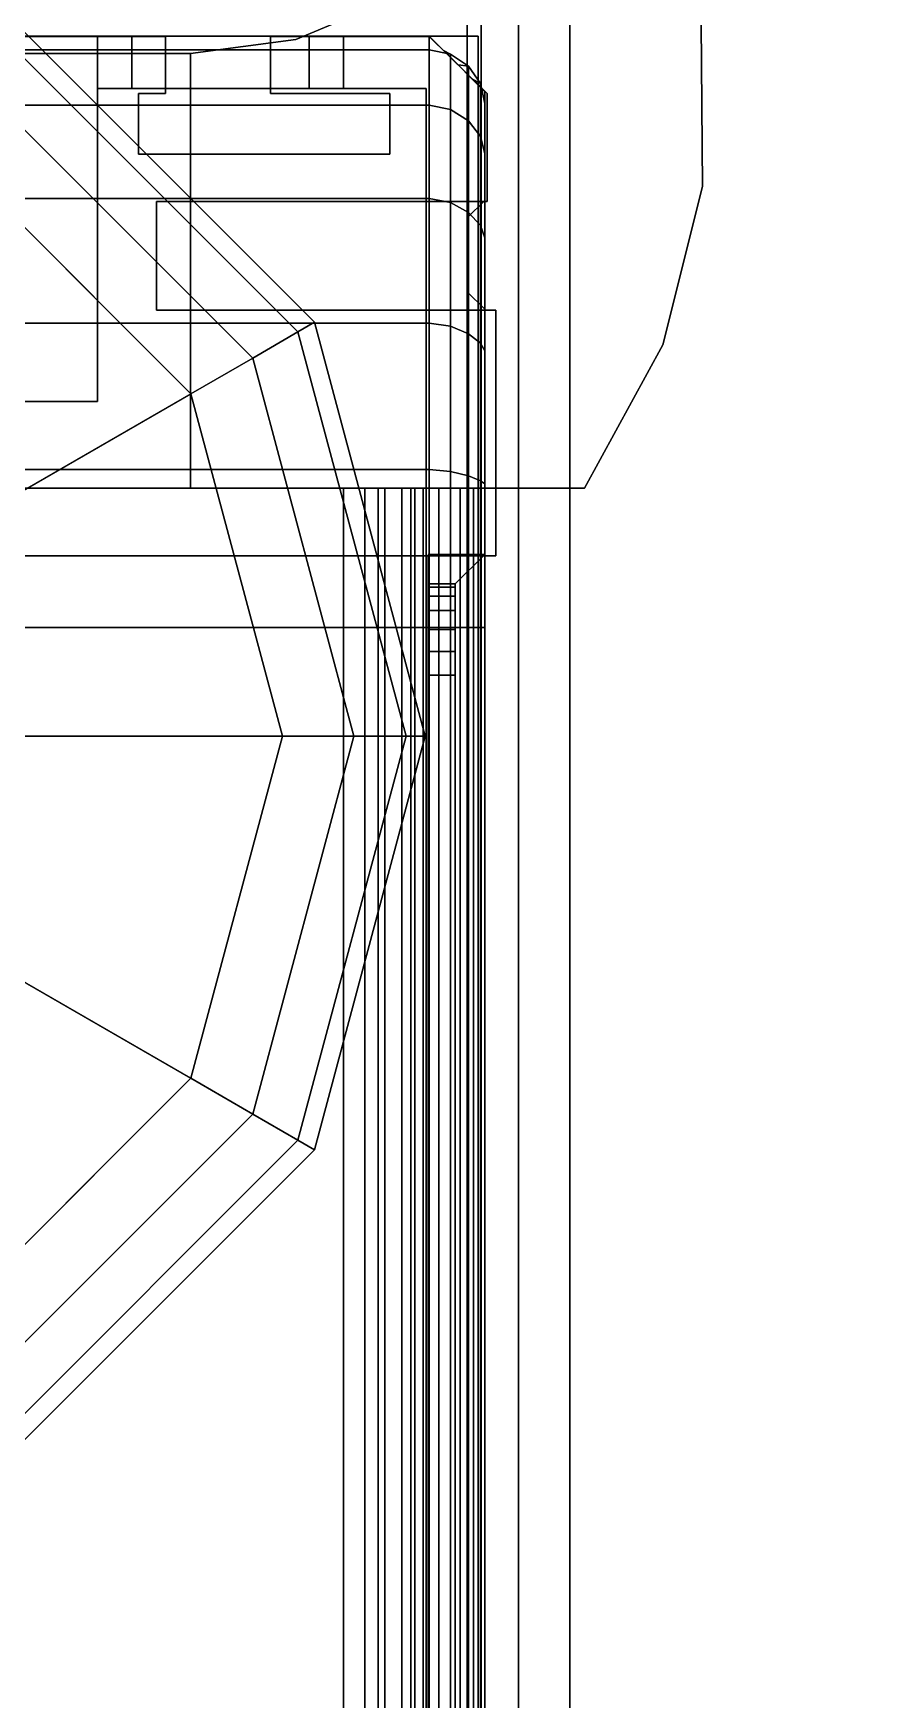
# Model space of a CAD drawing. Extents: x -170 to 1783, y -20 to 1205.
# Drawn here: x 171.416 to 172.374, y 707.269 to 709.186 of the extents above; entities that cross this region are included whole.
import ezdxf

# ---------------------------------------------------------------- set-up
doc = ezdxf.new("R2010")
doc.units = 0
doc.header["$LTSCALE"] = 96
doc.header["$MEASUREMENT"] = 0
for name, color, linetype in [('A-FURN-3-PANEL-GLIDE', 7, 'Continuous'), ('A-FURN-3-PANEL-RACE', 7, 'Continuous'), ('A-FURN-3-PANEL-SIDE1', 7, 'Continuous'), ('A-FURN-3-PANEL-SIDE2', 7, 'Continuous'), ('A-FURN-3-PANEL-TOPCAP', 7, 'Continuous'), ('A-FURN-3-PANEL-TRIM', 7, 'Continuous'), ('A-FURN-3-WKSF-TOP', 7, 'Continuous'), ('A-FURN-3-WKSF-TRIM', 7, 'Continuous'), ('A-FURN-P-PNLS', 7, 'Continuous'), ('A-FURN-P-WKSF', 7, 'Continuous'), ('MAIN_PANEL', 7, 'Continuous'), ('MAIN_WKSURF', 7, 'Continuous')]:
    doc.layers.add(name, color=color, linetype=linetype)

# ---------------------------------------------------------------- blocks, each defined once
blk = doc.blocks.new('EC-EFN-244')
at = {"layer": 'A-FURN-3-PANEL-GLIDE', "color": 20, "linetype": 'Continuous'}
for points in [[(0.4201, 1.8052, 0.2464), (0.4091, 1.8242, 0.1642), (0.885, 1.9517, 0.1642), (0.885, 1.9297, 0.2464)], [(0.4091, 1.8242, 0.1642), (0.4201, 1.8052, 0.0821), (0.885, 1.9297, 0.0821), (0.885, 1.9517, 0.1642)], [(0.885, 1.9297, 0.2464), (0.885, 1.9517, 0.1642), (1.3609, 1.8242, 0.1642), (1.3499, 1.8052, 0.2464)], [(0.885, 1.9517, 0.1642), (0.885, 1.9297, 0.0821), (1.3499, 1.8052, 0.0821), (1.3609, 1.8242, 0.1642)], [(0.4502, 1.7531, 0.3065), (0.4201, 1.8052, 0.2464), (0.885, 1.9297, 0.2464), (0.885, 1.8696, 0.3065)], [(0.4201, 1.8052, 0.0821), (0.4502, 1.7531, 0.022), (0.885, 1.8696, 0.022), (0.885, 1.9297, 0.0821)], [(0.885, 1.8696, 0.3065), (0.885, 1.9297, 0.2464), (1.3499, 1.8052, 0.2464), (1.3198, 1.7531, 0.3065)], [(0.885, 1.9297, 0.0821), (0.885, 1.8696, 0.022), (1.3198, 1.7531, 0.022), (1.3499, 1.8052, 0.0821)], [(0.4912, 1.682, 0.3285), (0.4502, 1.7531, 0.3065), (0.885, 1.8696, 0.3065), (0.885, 1.7875, 0.3285)], [(0.4502, 1.7531, 0.022), (0.4912, 1.682), (0.885, 1.7875), (0.885, 1.8696, 0.022)], [(0.885, 1.7875, 0.3285), (0.885, 1.8696, 0.3065), (1.3198, 1.7531, 0.3065), (1.2787, 1.682, 0.3285)], [(0.885, 1.8696, 0.022), (0.885, 1.7875), (1.2787, 1.682), (1.3198, 1.7531, 0.022)], [(0.0798, 1.4649, 0.2464), (0.0608, 1.4759, 0.1642), (0.4091, 1.8242, 0.1642), (0.4201, 1.8052, 0.2464)], [(0.0608, 1.4759, 0.1642), (0.0798, 1.4649, 0.0821), (0.4201, 1.8052, 0.0821), (0.4091, 1.8242, 0.1642)], [(1.3499, 1.8052, 0.2464), (1.3609, 1.8242, 0.1642), (1.7092, 1.4759, 0.1642), (1.6902, 1.4649, 0.2464)], [(1.3609, 1.8242, 0.1642), (1.3499, 1.8052, 0.0821), (1.6902, 1.4649, 0.0821), (1.7092, 1.4759, 0.1642)], [(0.1319, 1.4348, 0.3065), (0.0798, 1.4649, 0.2464), (0.4201, 1.8052, 0.2464), (0.4502, 1.7531, 0.3065)], [(0.0798, 1.4649, 0.0821), (0.1319, 1.4348, 0.022), (0.4502, 1.7531, 0.022), (0.4201, 1.8052, 0.0821)], [(1.3198, 1.7531, 0.3065), (1.3499, 1.8052, 0.2464), (1.6902, 1.4649, 0.2464), (1.6381, 1.4348, 0.3065)], [(1.3499, 1.8052, 0.0821), (1.3198, 1.7531, 0.022), (1.6381, 1.4348, 0.022), (1.6902, 1.4649, 0.0821)], [(0.7837, 1.1754, 0.3285), (0.4912, 1.682, 0.3285), (0.885, 1.7875, 0.3285), (0.885, 1.2025, 0.3285)], [(0.885, 1.2025, 0.3285), (0.885, 1.7875, 0.3285), (1.2787, 1.682, 0.3285), (0.9862, 1.1754, 0.3285)], [(0.203, 1.3937, 0.3285), (0.1319, 1.4348, 0.3065), (0.4502, 1.7531, 0.3065), (0.4912, 1.682, 0.3285)], [(0.1319, 1.4348, 0.022), (0.203, 1.3937), (0.4912, 1.682), (0.4502, 1.7531, 0.022)], [(1.2787, 1.682, 0.3285), (1.3198, 1.7531, 0.3065), (1.6381, 1.4348, 0.3065), (1.567, 1.3937, 0.3285)], [(1.3198, 1.7531, 0.022), (1.2787, 1.682), (1.567, 1.3937), (1.6381, 1.4348, 0.022)], [(0.7096, 1.1013, 0.3285), (0.203, 1.3937, 0.3285), (0.4912, 1.682, 0.3285), (0.7837, 1.1754, 0.3285)], [(0.9862, 1.1754, 0.3285), (1.2787, 1.682, 0.3285), (1.567, 1.3937, 0.3285), (1.0604, 1.1013, 0.3285)]]:
    blk.add_3dface(points, dxfattribs=at)
at = {"layer": 'A-FURN-3-PANEL-GLIDE', "color": 20, "linetype": 'Continuous', "invisible_edges": 12}
for points in [[(0.885, 1), (0.885, 1.7875), (0.4912, 1.682)], [(0.885, 1), (1.2787, 1.682), (0.885, 1.7875)], [(0.885, 1), (0.4912, 1.682), (0.203, 1.3937)], [(0.885, 1), (1.567, 1.3937), (1.2787, 1.682)]]:
    blk.add_3dface(points, dxfattribs=at)
at = {"layer": 'A-FURN-3-PANEL-RACE', "color": 40, "linetype": 'Continuous'}
for points, invisible_edges in [([(0.08, 2.0125, 3.515), (0.08, 2.0125, 0.3963), (23.92, 2.0125, 0.3963), (23.92, 2.0125, 3.515)], 8), ([(0.08, 1.8575, 3.1951), (0.08, 1.8575, 1.4986), (0.08, 2.0125, 0.3963), (0.08, 2.0125, 3.515)], 10), ([(0.5, 1.5745, 0.3963), (23.5, 1.5745, 0.3963), (0.08, 2.0125, 0.3963), (0.08, 1.5745, 0.3963)], 3), ([(23.5, 1.5745, 0.3963), (23.92, 1.5745, 0.3963), (23.92, 2.0125, 0.3963), (0.08, 2.0125, 0.3963)], 8), ([(0.08, 1.8181, 1.4986), (0.08, 1.5745, 0.3963), (0.08, 2.0125, 0.3963), (0.08, 1.8575, 1.4986)], 5), ([(0.08, 1.5745, 3.245), (0.08, 1.8575, 3.1951), (0.08, 2.0125, 3.515), (0.08, 1.5745, 3.515)], 2), ([(0.14, 1.5745, 3.515), (0.08, 1.5745, 3.515), (0.08, 2.0125, 3.515), (0.14, 1.9525, 3.515)], 4), ([(0.14, 1.9525, 3.515), (0.08, 2.0125, 3.515), (0.6, 2.0125, 3.515), (0.6, 1.9525, 3.515)], 1), ([(0.6, 2.0125, 4.0847), (0.6, 2.0125, 3.515), (23.4, 2.0125, 3.515), (23.4, 2.0125, 4.0847)], 2), ([(0.6, 1.9525, 3.515), (0.6, 2.0125, 3.515), (0.6, 2.0125, 4.0847), (0.6, 1.9525, 4.0847)], 4), ([(0.6, 1.9493, 4.1093), (0.6, 1.9525, 4.0847), (0.6, 2.0125, 4.0847), (0.6, 2.0072, 4.1248)], 10), ([(0.6, 1.9398, 4.1322), (0.6, 1.9493, 4.1093), (0.6, 2.0072, 4.1248), (0.6, 1.9918, 4.1622)], 10), ([(0.6, 1.9247, 4.1519), (0.6, 1.9398, 4.1322), (0.6, 1.9918, 4.1622), (0.6, 1.9671, 4.1943)], 10), ([(0.6, 1.905, 4.1669), (0.6, 1.9247, 4.1519), (0.6, 1.9671, 4.1943), (0.6, 1.935, 4.2189)], 10), ([(23.86, 1.9525, 0.4563), (0.14, 1.9525, 0.4563), (0.14, 1.9525, 3.515), (23.86, 1.9525, 3.515)], 4), ([(0.14, 1.9525, 0.4563), (0.14, 1.8575, 1.4986), (0.14, 1.8575, 3.1951), (0.14, 1.9525, 3.515)], 5), ([(0.5, 1.5745, 0.4563), (0.14, 1.5745, 0.4563), (0.14, 1.9525, 0.4563), (23.5, 1.5745, 0.4563)], 12), ([(23.5, 1.5745, 0.4563), (0.14, 1.9525, 0.4563), (23.86, 1.9525, 0.4563), (23.86, 1.5745, 0.4563)], 1), ([(0.14, 1.5745, 0.4563), (0.14, 1.8181, 1.4986), (0.14, 1.8575, 1.4986), (0.14, 1.9525, 0.4563)], 5), ([(0.14, 1.8575, 3.1951), (0.14, 1.5745, 3.245), (0.14, 1.5745, 3.515), (0.14, 1.9525, 3.515)], 8), ([(23.4, 1.9525, 3.515), (0.6, 1.9525, 3.515), (0.6, 1.9525, 4.0847), (23.4, 1.9525, 4.0847)], 1), ([(0.6, 1.8821, 4.1764), (0.6, 1.905, 4.1669), (0.6, 1.935, 4.2189), (0.6, 1.8976, 4.2344)], 10), ([(0.6, 1.8575, 4.1797), (0.6, 1.8821, 4.1764), (0.6, 1.8976, 4.2344), (0.6, 1.8575, 4.2397)], 2), ([(0.08, 1.614, 1.7894), (0.08, 1.5745, 1.7894), (0.08, 1.5745, 0.3963), (0.08, 1.8181, 1.4986)], 4), ([(0.14, 1.5745, 1.7894), (0.14, 1.614, 1.7894), (0.14, 1.8181, 1.4986), (0.14, 1.5745, 0.4563)], 4), ([(0.08, 1.5745, 0.3963), (0.08, 1.5745, 1.7894), (0.14, 1.5745, 1.7894), (0.14, 1.5745, 0.4563)], 8), ([(0.5, 1.5745, 0.3963), (0.08, 1.5745, 0.3963), (0.14, 1.5745, 0.4563), (0.5, 1.5745, 0.4563)], 2), ([(2.098, 1.2625, 0.3963), (21.902, 1.2625, 0.3963), (0.5, 1.5745, 0.3963), (0.5, 1.2625, 0.3963)], 3), ([(23.5, 1.2625, 0.3963), (23.5, 1.5745, 0.3963), (0.5, 1.5745, 0.3963), (21.902, 1.2625, 0.3963)], 6), ([(2.098, 1.2625, 0.4563), (0.5, 1.2625, 0.4563), (0.5, 1.5745, 0.4563), (21.902, 1.2625, 0.4563)], 12), ([(23.5, 1.2625, 0.4563), (21.902, 1.2625, 0.4563), (0.5, 1.5745, 0.4563), (23.5, 1.5745, 0.4563)], 6)]:
    blk.add_3dface(points, dxfattribs=dict(at, invisible_edges=invisible_edges))
for points in [[(0.6, 2.0072, 4.1248), (0.6, 2.0125, 4.0847), (23.4, 2.0125, 4.0847), (23.4, 2.0072, 4.1248)], [(0.6, 1.9918, 4.1622), (0.6, 2.0072, 4.1248), (23.4, 2.0072, 4.1248), (23.4, 1.9918, 4.1622)], [(0.6, 1.9671, 4.1943), (0.6, 1.9918, 4.1622), (23.4, 1.9918, 4.1622), (23.4, 1.9671, 4.1943)], [(0.6, 1.935, 4.2189), (0.6, 1.9671, 4.1943), (23.4, 1.9671, 4.1943), (23.4, 1.935, 4.2189)], [(23.4, 1.9493, 4.1093), (23.4, 1.9525, 4.0847), (0.6, 1.9525, 4.0847), (0.6, 1.9493, 4.1093)], [(23.4, 1.9398, 4.1322), (23.4, 1.9493, 4.1093), (0.6, 1.9493, 4.1093), (0.6, 1.9398, 4.1322)], [(23.4, 1.9247, 4.1519), (23.4, 1.9398, 4.1322), (0.6, 1.9398, 4.1322), (0.6, 1.9247, 4.1519)], [(0.6, 1.8976, 4.2344), (0.6, 1.935, 4.2189), (23.4, 1.935, 4.2189), (23.4, 1.8976, 4.2344)], [(23.4, 1.905, 4.1669), (23.4, 1.9247, 4.1519), (0.6, 1.9247, 4.1519), (0.6, 1.905, 4.1669)], [(23.4, 1.8821, 4.1764), (23.4, 1.905, 4.1669), (0.6, 1.905, 4.1669), (0.6, 1.8821, 4.1764)], [(0.6, 1.8575, 4.2397), (0.6, 1.8976, 4.2344), (23.4, 1.8976, 4.2344), (23.4, 1.8575, 4.2397)], [(23.4, 1.8575, 4.1797), (23.4, 1.8821, 4.1764), (0.6, 1.8821, 4.1764), (0.6, 1.8575, 4.1797)], [(0.14, 1.8575, 1.4986), (0.08, 1.8575, 1.4986), (0.08, 1.8575, 3.1951), (0.14, 1.8575, 3.1951)], [(0.08, 1.8181, 1.4986), (0.08, 1.8575, 1.4986), (0.14, 1.8575, 1.4986), (0.14, 1.8181, 1.4986)], [(0.14, 1.8575, 3.1951), (0.08, 1.8575, 3.1951), (0.08, 1.5745, 3.245), (0.14, 1.5745, 3.245)], [(0.6, 1.8575, 4.1797), (0.6, 1.8575, 4.2397), (23.4, 1.8575, 4.2397), (23.4, 1.8575, 4.1797)], [(0.08, 1.614, 1.7894), (0.08, 1.8181, 1.4986), (0.14, 1.8181, 1.4986), (0.14, 1.614, 1.7894)], [(0.08, 1.5745, 1.7894), (0.08, 1.614, 1.7894), (0.14, 1.614, 1.7894), (0.14, 1.5745, 1.7894)], [(0.14, 1.5745, 3.245), (0.08, 1.5745, 3.245), (0.08, 1.5745, 3.515), (0.14, 1.5745, 3.515)], [(0.5, 1.2625, 0.3963), (0.5, 1.5745, 0.3963), (0.5, 1.5745, 0.4563), (0.5, 1.2625, 0.4563)]]:
    blk.add_3dface(points, dxfattribs=at)
at = {"layer": 'A-FURN-3-PANEL-SIDE1', "color": 7, "linetype": 'Continuous'}
for points in [[(23.3224, 1.955, 43.7401), (23.3228, 0.045, 43.7401), (0.6776, 0.045, 43.7401), (0.6776, 1.955, 43.7401)], [(0.6776, 0.045, 4.2397), (0.6776, 1.955, 4.2397), (0.6776, 1.955, 43.7401), (0.6776, 0.045, 43.7401)], [(23.3224, 0.045, 4.2397), (23.3224, 1.955, 4.2397), (0.6776, 1.955, 4.2397), (0.6776, 0.045, 4.2397)]]:
    blk.add_3dface(points, dxfattribs=at)
at = {"layer": 'A-FURN-3-PANEL-SIDE2', "color": 7, "linetype": 'Continuous'}
blk.add_3dface([(0.6776, 1.955, 43.7401), (0.6776, 1.955, 4.2397), (23.3224, 1.955, 4.2397), (23.3224, 1.955, 43.7401)], dxfattribs=at)
at = {"layer": 'A-FURN-3-PANEL-TOPCAP', "color": 60, "linetype": 'Continuous'}
for points in [[(0.1143, 2.0013, 43.8104), (0.1129, 1.9894, 43.635), (0.1285, 2.0047, 43.635), (0.1344, 2.0151, 43.8047)], [(0.1774, 2.0013, 43.977), (0.1143, 2.0013, 43.8104), (0.1344, 2.0151, 43.8047), (0.1955, 2.0151, 43.9663)], [(0.1344, 2.0151, 43.8047), (0.1285, 2.0047, 43.635), (0.144, 2.02, 43.635), (0.1575, 2.02, 43.8011)], [(0.1955, 2.0151, 43.9663), (0.1344, 2.0151, 43.8047), (0.1575, 2.02, 43.8011), (0.2149, 2.02, 43.9575)], [(0.2828, 2.0013, 44.1222), (0.1774, 2.0013, 43.977), (0.1955, 2.0151, 43.9663), (0.2978, 2.0151, 44.1072)], [(0.2978, 2.0151, 44.1072), (0.1955, 2.0151, 43.9663), (0.2149, 2.02, 43.9575), (0.3121, 2.02, 44.0929)], [(0.4225, 2.0013, 44.2349), (0.2828, 2.0013, 44.1222), (0.2978, 2.0151, 44.1072), (0.4331, 2.0151, 44.2168)], [(0.4331, 2.0151, 44.2168), (0.2978, 2.0151, 44.1072), (0.3121, 2.02, 44.0929), (0.4419, 2.02, 44.1974)], [(0.5856, 2.0013, 44.3065), (0.4225, 2.0013, 44.2349), (0.4331, 2.0151, 44.2168), (0.5913, 2.0151, 44.2864)], [(0.5913, 2.0151, 44.2864), (0.4331, 2.0151, 44.2168), (0.4419, 2.02, 44.1974), (0.5949, 2.02, 44.2633)], [(0.76, 2.0013, 44.3313), (0.5856, 2.0013, 44.3065), (0.5913, 2.0151, 44.2864), (0.76, 2.0151, 44.3105)], [(0.76, 2.0151, 44.3105), (0.5913, 2.0151, 44.2864), (0.5949, 2.02, 44.2633), (0.76, 2.02, 44.286)], [(0.71, 1.986, 43.635), (0.676, 2.02, 43.635), (0.676, 1.955, 43.635), (0.71, 1.955, 43.635)], [(23.24, 2.02, 44.286), (23.24, 2.0151, 44.3105), (0.76, 2.0151, 44.3105), (0.76, 2.02, 44.286)], [(23.24, 2.0151, 44.3105), (23.24, 2.0013, 44.3313), (0.76, 2.0013, 44.3313), (0.76, 2.0151, 44.3105)], [(0.1006, 1.9805, 43.8155), (0.0965, 1.9727, 43.635), (0.1129, 1.9894, 43.635), (0.1143, 2.0013, 43.8104)], [(0.1644, 1.9805, 43.9859), (0.1006, 1.9805, 43.8155), (0.1143, 2.0013, 43.8104), (0.1774, 2.0013, 43.977)], [(0.2713, 1.9805, 44.1337), (0.1644, 1.9805, 43.9859), (0.1774, 2.0013, 43.977), (0.2828, 2.0013, 44.1222)], [(0.4136, 1.9805, 44.248), (0.2713, 1.9805, 44.1337), (0.2828, 2.0013, 44.1222), (0.4225, 2.0013, 44.2349)], [(0.5806, 1.9805, 44.3203), (0.4136, 1.9805, 44.248), (0.4225, 2.0013, 44.2349), (0.5856, 2.0013, 44.3065)], [(0.76, 1.9805, 44.3451), (0.5806, 1.9805, 44.3203), (0.5856, 2.0013, 44.3065), (0.76, 2.0013, 44.3313)], [(23.24, 2.0013, 44.3313), (23.24, 1.9805, 44.3451), (0.76, 1.9805, 44.3451), (0.76, 2.0013, 44.3313)], [(0.0957, 1.956, 43.8177), (0.08, 1.956, 43.635), (0.0965, 1.9727, 43.635), (0.1006, 1.9805, 43.8155)], [(0.1595, 1.956, 43.9895), (0.0957, 1.956, 43.8177), (0.1006, 1.9805, 43.8155), (0.1644, 1.9805, 43.9859)], [(0.2668, 1.956, 44.1382), (0.1595, 1.956, 43.9895), (0.1644, 1.9805, 43.9859), (0.2713, 1.9805, 44.1337)], [(0.4099, 1.956, 44.2528), (0.2668, 1.956, 44.1382), (0.2713, 1.9805, 44.1337), (0.4136, 1.9805, 44.248)], [(0.5783, 1.956, 44.3252), (0.4099, 1.956, 44.2528), (0.4136, 1.9805, 44.248), (0.5806, 1.9805, 44.3203)], [(0.76, 1.956, 44.35), (0.5783, 1.956, 44.3252), (0.5806, 1.9805, 44.3203), (0.76, 1.9805, 44.3451)], [(0.7136, 1.955, 43.6622), (0.7136, 1.986, 43.6622), (0.71, 1.986, 43.635), (0.71, 1.955, 43.635)], [(0.724, 1.955, 43.6875), (0.724, 1.986, 43.6875), (0.7136, 1.986, 43.6622), (0.7136, 1.955, 43.6622)], [(0.7407, 1.955, 43.7093), (0.7407, 1.986, 43.7093), (0.724, 1.986, 43.6875), (0.724, 1.955, 43.6875)], [(0.7625, 1.955, 43.726), (0.7625, 1.986, 43.726), (0.7407, 1.986, 43.7093), (0.7407, 1.955, 43.7093)], [(23.24, 1.9805, 44.3451), (23.24, 1.956, 44.35), (0.76, 1.956, 44.35), (0.76, 1.9805, 44.3451)], [(0.7878, 1.955, 43.7365), (0.7878, 1.986, 43.7365), (0.7625, 1.986, 43.726), (0.7625, 1.955, 43.726)], [(0.815, 1.955, 43.7401), (0.815, 1.986, 43.7401), (0.7878, 1.986, 43.7365), (0.7878, 1.955, 43.7365)], [(23.185, 1.955, 43.7401), (23.185, 1.986, 43.7401), (0.815, 1.986, 43.7401), (0.815, 1.955, 43.7401)], [(0.0957, 0.044, 43.8177), (0.08, 0.044, 43.635), (0.08, 1.956, 43.635), (0.0957, 1.956, 43.8177)], [(0.1595, 0.044, 43.9895), (0.0957, 0.044, 43.8177), (0.0957, 1.956, 43.8177), (0.1595, 1.956, 43.9895)], [(0.2668, 0.044, 44.1382), (0.1595, 0.044, 43.9895), (0.1595, 1.956, 43.9895), (0.2668, 1.956, 44.1382)], [(0.4099, 0.044, 44.2528), (0.2668, 0.044, 44.1382), (0.2668, 1.956, 44.1382), (0.4099, 1.956, 44.2528)], [(0.5783, 0.044, 44.3252), (0.4099, 0.044, 44.2528), (0.4099, 1.956, 44.2528), (0.5783, 1.956, 44.3252)], [(0.76, 0.044, 44.35), (0.5783, 0.044, 44.3252), (0.5783, 1.956, 44.3252), (0.76, 1.956, 44.35)], [(0.76, 0.044, 44.35), (0.76, 1.956, 44.35), (23.24, 1.956, 44.35), (23.24, 0.044, 44.35)]]:
    blk.add_3dface(points, dxfattribs=at)
for points, invisible_edges in [([(0.1285, -0.0047, 43.635), (0.144, -0.02, 43.635), (0.144, 2.02, 43.635), (0.1285, 2.0047, 43.635)], 10), ([(0.144, 2.02, 43.635), (0.269, 2.02, 43.635), (0.2783, 2.02, 43.7687), (0.1575, 2.02, 43.8011)], 4), ([(0.144, -0.02, 43.635), (0.269, -0.02, 43.635), (0.269, 2.02, 43.635), (0.144, 2.02, 43.635)], 10), ([(0.1575, 2.02, 43.8011), (0.2783, 2.02, 43.7687), (0.3232, 2.02, 43.8949), (0.2149, 2.02, 43.9575)], 5), ([(0.2149, 2.02, 43.9575), (0.3232, 2.02, 43.8949), (0.4005, 2.02, 44.0044), (0.3121, 2.02, 44.0929)], 5), ([(0.269, 2.02, 43.635), (0.289, 2, 43.635), (0.2976, 2, 43.7635), (0.2783, 2.02, 43.7687)], 4), ([(0.289, 2, 43.635), (0.269, 2.02, 43.635), (0.269, -0.02, 43.635), (0.289, 0, 43.635)], 10), ([(0.2783, 2.02, 43.7687), (0.2976, 2, 43.7635), (0.3405, 2, 43.8849), (0.3232, 2.02, 43.8949)], 5), ([(0.3121, 2.02, 44.0929), (0.4005, 2.02, 44.0044), (0.5044, 2.02, 44.0891), (0.4419, 2.02, 44.1974)], 5), ([(0.3232, 2.02, 43.8949), (0.3405, 2, 43.8849), (0.4146, 2, 43.9903), (0.4005, 2.02, 44.0044)], 5), ([(0.3741, 2, 43.635), (0.394, 2.02, 43.635), (0.399, 2.02, 43.7363), (0.3798, 2, 43.7415)], 4), ([(0.394, 2.02, 43.635), (0.3741, 2, 43.635), (0.3741, 0, 43.635), (0.394, -0.02, 43.635)], 10), ([(0.3798, 2, 43.7415), (0.399, 2.02, 43.7363), (0.4315, 2.02, 43.8323), (0.4142, 2, 43.8424)], 5), ([(0.6807, 2.02, 43.671), (0.399, 2.02, 43.7363), (0.394, 2.02, 43.635), (0.676, 2.02, 43.635)], 1), ([(0.676, 2.02, 43.635), (0.394, 2.02, 43.635), (0.394, -0.02, 43.635), (0.676, -0.02, 43.635)], 10), ([(0.6946, 2.02, 43.7045), (0.4315, 2.02, 43.8323), (0.399, 2.02, 43.7363), (0.6807, 2.02, 43.671)], 5), ([(0.4005, 2.02, 44.0044), (0.4146, 2, 43.9903), (0.5144, 2, 44.0717), (0.5044, 2.02, 44.0891)], 5), ([(0.4142, 2, 43.8424), (0.4315, 2.02, 43.8323), (0.4889, 2.02, 43.9159), (0.4748, 2, 43.9301)], 5), ([(0.4315, 2.02, 43.8323), (0.6946, 2.02, 43.7045), (0.7167, 2.02, 43.7333), (0.4889, 2.02, 43.9159)], 5), ([(0.4419, 2.02, 44.1974), (0.5044, 2.02, 44.0891), (0.6273, 2.02, 44.1426), (0.5949, 2.02, 44.2633)], 5), ([(0.4748, 2, 43.9301), (0.4889, 2.02, 43.9159), (0.5669, 2.02, 43.9807), (0.5569, 2, 43.998)], 5), ([(0.7455, 2.02, 43.7554), (0.5669, 2.02, 43.9807), (0.4889, 2.02, 43.9159), (0.7167, 2.02, 43.7333)], 5), ([(0.5044, 2.02, 44.0891), (0.5144, 2, 44.0717), (0.6324, 2, 44.1232), (0.6273, 2.02, 44.1426)], 5), ([(0.5569, 2, 43.998), (0.5669, 2.02, 43.9807), (0.6596, 2.02, 44.0218), (0.6544, 2, 44.0411)], 5), ([(0.5669, 2.02, 43.9807), (0.7455, 2.02, 43.7554), (0.779, 2.02, 43.7693), (0.6596, 2.02, 44.0218)], 5), ([(0.5949, 2.02, 44.2633), (0.6273, 2.02, 44.1426), (0.76, 2.02, 44.161), (0.76, 2.02, 44.286)], 5), ([(0.6273, 2.02, 44.1426), (0.6324, 2, 44.1232), (0.76, 2, 44.141), (0.76, 2.02, 44.161)], 5), ([(0.6544, 2, 44.0411), (0.6596, 2.02, 44.0218), (0.76, 2.02, 44.036), (0.76, 2, 44.056)], 5), ([(0.815, 2.02, 43.7741), (0.76, 2.02, 44.036), (0.6596, 2.02, 44.0218), (0.779, 2.02, 43.7693)], 5), ([(0.676, 2.02, 43.635), (0.71, 1.986, 43.635), (0.7136, 1.986, 43.6622), (0.6807, 2.02, 43.671)], 4), ([(0.6807, 2.02, 43.671), (0.7136, 1.986, 43.6622), (0.724, 1.986, 43.6875), (0.6946, 2.02, 43.7045)], 5), ([(0.6946, 2.02, 43.7045), (0.724, 1.986, 43.6875), (0.7407, 1.986, 43.7093), (0.7167, 2.02, 43.7333)], 5), ([(0.7167, 2.02, 43.7333), (0.7407, 1.986, 43.7093), (0.7625, 1.986, 43.726), (0.7455, 2.02, 43.7554)], 5), ([(0.7455, 2.02, 43.7554), (0.7625, 1.986, 43.726), (0.7878, 1.986, 43.7365), (0.779, 2.02, 43.7693)], 5), ([(0.76, 2.02, 44.286), (0.76, 2.02, 44.161), (23.24, 2.02, 44.161), (23.24, 2.02, 44.286)], 5), ([(23.24, 2, 44.141), (23.24, 2.02, 44.161), (0.76, 2.02, 44.161), (0.76, 2, 44.141)], 5), ([(23.24, 2.02, 44.036), (23.24, 2, 44.056), (0.76, 2, 44.056), (0.76, 2.02, 44.036)], 5), ([(0.76, 2.02, 44.036), (0.815, 2.02, 43.7741), (23.185, 2.02, 43.7741), (23.24, 2.02, 44.036)], 5), ([(0.779, 2.02, 43.7693), (0.7878, 1.986, 43.7365), (0.815, 1.986, 43.7401), (0.815, 2.02, 43.7741)], 5), ([(23.185, 2.02, 43.7741), (0.815, 2.02, 43.7741), (0.815, 1.986, 43.7401), (23.185, 1.986, 43.7401)], 10), ([(0.1285, 2.0047, 43.635), (0.1129, 1.9894, 43.635), (0.1129, 0.0106, 43.635), (0.1285, -0.0047, 43.635)], 10), ([(0.289, 2, 43.635), (0.3741, 2, 43.635), (0.3798, 2, 43.7415), (0.2976, 2, 43.7635)], 4), ([(0.289, 0, 43.635), (0.3741, 0, 43.635), (0.3741, 2, 43.635), (0.289, 2, 43.635)], 10), ([(0.2976, 2, 43.7635), (0.3798, 2, 43.7415), (0.4142, 2, 43.8424), (0.3405, 2, 43.8849)], 5), ([(0.3405, 2, 43.8849), (0.4142, 2, 43.8424), (0.4748, 2, 43.9301), (0.4146, 2, 43.9903)], 5), ([(0.4146, 2, 43.9903), (0.4748, 2, 43.9301), (0.5569, 2, 43.998), (0.5144, 2, 44.0717)], 5), ([(0.5144, 2, 44.0717), (0.5569, 2, 43.998), (0.6544, 2, 44.0411), (0.6324, 2, 44.1232)], 5), ([(0.6324, 2, 44.1232), (0.6544, 2, 44.0411), (0.76, 2, 44.056), (0.76, 2, 44.141)], 5), ([(0.76, 2, 44.141), (0.76, 2, 44.056), (23.24, 2, 44.056), (23.24, 2, 44.141)], 5), ([(0.0965, 0.0273, 43.635), (0.1129, 0.0106, 43.635), (0.1129, 1.9894, 43.635), (0.0965, 1.9727, 43.635)], 10), ([(0.0965, 1.9727, 43.635), (0.08, 1.956, 43.635), (0.08, 0.044, 43.635), (0.0965, 0.0273, 43.635)], 8)]:
    blk.add_3dface(points, dxfattribs=dict(at, invisible_edges=invisible_edges))
at = {"layer": 'A-FURN-3-PANEL-TRIM', "color": 60, "linetype": 'Continuous'}
for points, invisible_edges in [([(-0.0735, 2.1159, 3.8013), (0.6, 2.1348, 3.8013), (0.065, 2.269, 3.8013), (-0.0322, 2.2178, 3.8013)], 3), ([(-0.0735, 2.1159, 4.013), (-0.0322, 2.2178, 4.013), (0.065, 2.269, 4.013), (0.6, 2.1348, 4.013)], 12), ([(0.065, 2.269, 3.8013), (0.6, 2.1348, 3.8013), (0.4351, 2.2249, 3.8013), (0.2529, 2.2706, 3.8013)], 1), ([(0.065, 2.269, 4.013), (0.2529, 2.2706, 4.013), (0.4351, 2.2249, 4.013), (0.6, 2.1348, 4.013)], 8), ([(0.0361, 1.9153, 3.8013), (0.6, 2.1348, 3.8013), (-0.0735, 2.1159, 3.8013), (-0.0395, 2.0114, 3.8013)], 3), ([(0.0361, 1.9153, 4.013), (-0.0395, 2.0114, 4.013), (-0.0735, 2.1159, 4.013), (0.6, 2.1348, 4.013)], 12), ([(0.1, 1.6815, 3.8013), (0.6, 2.1348, 3.8013), (0.0361, 1.9153, 3.8013), (0.0837, 1.8027, 3.8013)], 3), ([(0.1, 1.6815, 4.013), (0.0837, 1.8027, 4.013), (0.0361, 1.9153, 4.013), (0.6, 2.1348, 4.013)], 12), ([(0.1, 1.6815, 3.8013), (0.6, 1.6815, 3.8013), (0.6, 2.1348, 3.8013)], 12), ([(0.6, 2.1348, 4.013), (0.6, 1.6815, 4.013), (0.1, 1.6815, 4.013)], 12), ([(0.395, 2.0328, 43.635), (0.6776, 2.0328, 43.635), (0.6776, -0.0328, 43.635), (0.395, -0.0328, 43.635)], 8), ([(0.0802, 1.7737, 43.635), (0.08, 1.956, 43.635), (0.1457, 2.0228, 43.635), (0.1457, 1.7737, 43.635)], 4), ([(0.2155, 1.9109, 43.635), (0.1457, 1.9109, 43.635), (0.1457, 2.0228, 43.635), (0.2701, 2.0228, 43.635)], 10), ([(0.6, -0.1348, 3.5747), (0.6, 1.6815, 3.5747), (0.1, 1.6815, 3.5747), (0.1, 0.3185, 3.5747)], 10), ([(0.6, -0.1348, 4.2397), (0.1, 0.3185, 4.2397), (0.1, 1.6815, 4.2397), (0.6, 1.6815, 4.2397)], 5), ([(0.1457, 0.3473, 43.635), (0.0802, 0.3473, 43.635), (0.0802, 1.6527, 43.635), (0.1457, 1.6527, 43.635)], 8), ([(0.2701, 1.6426, 43.635), (0.395, 1.6426, 43.635), (0.395, 0.3574, 43.635), (0.2701, 0.3574, 43.635)], 10), ([(0.1457, 1.6218, 43.635), (0.2155, 1.6218, 43.635), (0.2155, 0.3782, 43.635), (0.1457, 0.3782, 43.635)], 10)]:
    blk.add_3dface(points, dxfattribs=dict(at, invisible_edges=invisible_edges))
for points in [[(0.065, 2.269, 3.8013), (0.2529, 2.2706, 3.8013), (0.2529, 2.2706, 4.013), (0.065, 2.269, 4.013)], [(0.2529, 2.2706, 3.8013), (0.4351, 2.2249, 3.8013), (0.4351, 2.2249, 4.013), (0.2529, 2.2706, 4.013)], [(0.4351, 2.2249, 3.8013), (0.6, 2.1348, 3.8013), (0.6, 2.1348, 4.013), (0.4351, 2.2249, 4.013)], [(0.6, 2.1348, 3.8013), (0.6, 1.6815, 3.8013), (0.6, 1.6815, 4.013), (0.6, 2.1348, 4.013)], [(0.395, 2.0328, 4.2397), (0.6776, 2.0328, 4.2397), (0.6776, 2.0328, 43.635), (0.395, 2.0328, 43.635)], [(0.395, 1.6426, 43.635), (0.395, 1.6426, 4.2397), (0.395, 2.0328, 4.2397), (0.395, 2.0328, 43.635)], [(0.6776, 2.0328, 4.2397), (0.6776, 1.955, 4.2397), (0.6776, 1.955, 43.635), (0.6776, 2.0328, 43.635)], [(0.1457, 2.0228, 4.2397), (0.1457, 2.0228, 43.635), (0.08, 1.956, 43.635), (0.0802, 1.956, 4.2397)], [(0.1457, 2.0228, 4.2397), (0.2701, 2.0228, 4.2397), (0.2701, 2.0228, 43.635), (0.1457, 2.0228, 43.635)], [(0.2701, 2.0228, 43.635), (0.2701, 2.0228, 4.2397), (0.2701, 1.6426, 4.2397), (0.2701, 1.6426, 43.635)], [(0.0802, 1.7737, 43.635), (0.0802, 1.7737, 4.2397), (0.0802, 1.956, 4.2397), (0.08, 1.956, 43.635)], [(0.0837, 1.8027, 3.8013), (0.0361, 1.9153, 3.8013), (0.0361, 1.9153, 4.013), (0.0837, 1.8027, 4.013)], [(0.2155, 1.9109, 4.2397), (0.1457, 1.9109, 4.2397), (0.1457, 1.9109, 43.635), (0.2155, 1.9109, 43.635)], [(0.1457, 1.9109, 43.635), (0.1457, 1.9109, 4.2397), (0.1457, 1.7737, 4.2397), (0.1457, 1.7737, 43.635)], [(0.2155, 1.6218, 43.635), (0.2155, 1.6218, 4.2397), (0.2155, 1.9109, 4.2397), (0.2155, 1.9109, 43.635)], [(0.1, 1.6815, 3.8013), (0.0837, 1.8027, 3.8013), (0.0837, 1.8027, 4.013), (0.1, 1.6815, 4.013)], [(0.1457, 1.7737, 4.2397), (0.0802, 1.7737, 4.2397), (0.0802, 1.7737, 43.635), (0.1457, 1.7737, 43.635)], [(0.1, 0.3185, 4.2397), (0.1, 0.3185, 3.5747), (0.1, 1.6815, 3.5747), (0.1, 1.6815, 4.2397)], [(0.1, 1.6815, 4.2397), (0.1, 1.6815, 4.013), (0.6, 1.6815, 4.013), (0.6, 1.6815, 4.2397)], [(0.6, 1.6815, 3.8013), (0.1, 1.6815, 3.8013), (0.1, 1.6815, 3.5747), (0.6, 1.6815, 3.5747)], [(0.6, 1.6815, 3.5747), (0.6, -0.1348, 3.5747), (0.6, -0.1348, 4.2397), (0.6, 1.6815, 4.2397)], [(0.0802, 1.6527, 4.2397), (0.1457, 1.6527, 4.2397), (0.1457, 1.6527, 43.635), (0.0802, 1.6527, 43.635)], [(0.0802, 0.3473, 43.635), (0.0802, 0.3473, 4.2397), (0.0802, 1.6527, 4.2397), (0.0802, 1.6527, 43.635)], [(0.1457, 1.6527, 43.635), (0.1457, 1.6527, 4.2397), (0.1457, 1.6218, 4.2397), (0.1457, 1.6218, 43.635)], [(0.2701, 1.6426, 4.2397), (0.395, 1.6426, 4.2397), (0.395, 1.6426, 43.635), (0.2701, 1.6426, 43.635)], [(0.1457, 1.6218, 4.2397), (0.2155, 1.6218, 4.2397), (0.2155, 1.6218, 43.635), (0.1457, 1.6218, 43.635)]]:
    blk.add_3dface(points, dxfattribs=at)
at = {"layer": 'A-FURN-P-PNLS', "color": 60, "linetype": 'Continuous'}
blk.add_line((0, 2), (24, 2), dxfattribs=at)
blk = doc.blocks.new('EC-WYC-64-2424-T')
at = {"layer": 'A-FURN-3-WKSF-TOP', "color": 60, "linetype": 'Continuous'}
for points, invisible_edges in [([(0.118, -28.1146, 29), (23.882, -34.22, 29), (23.882, -70.632, 29), (0.118, -70.632, 29)], 5), ([(0.118, -28.1146, 27.75), (0.118, -70.632, 27.75), (23.882, -70.632, 27.75), (23.882, -34.22, 27.75)], 10)]:
    blk.add_3dface(points, dxfattribs=dict(at, invisible_edges=invisible_edges))
at = {"layer": 'A-FURN-3-WKSF-TRIM', "color": 40, "linetype": 'Continuous'}
for points in [[(0, -70.632, 28.882), (0, -70.632, 27.868), (0, -28.1146, 27.868), (0, -28.1146, 28.882)], [(0.0158, -70.632, 28.941), (0, -70.632, 28.882), (0, -28.1146, 28.882), (0.0158, -28.1146, 28.941)], [(0, -70.632, 27.868), (0.0158, -70.632, 27.809), (0.0158, -28.1146, 27.809), (0, -28.1146, 27.868)], [(0.059, -70.632, 28.9842), (0.0158, -70.632, 28.941), (0.0158, -28.1146, 28.941), (0.059, -28.1146, 28.9842)], [(0.0158, -70.632, 27.809), (0.059, -70.632, 27.7658), (0.059, -28.1146, 27.7658), (0.0158, -28.1146, 27.809)], [(0.118, -70.632, 29), (0.059, -70.632, 28.9842), (0.059, -28.1146, 28.9842), (0.118, -28.1146, 29)], [(0.059, -70.632, 27.7658), (0.118, -70.632, 27.75), (0.118, -28.1146, 27.75), (0.059, -28.1146, 27.7658)]]:
    blk.add_3dface(points, dxfattribs=at)
at = {"layer": 'A-FURN-P-WKSF', "color": 7, "linetype": 'Continuous'}
blk.add_line((0, -28.0666), (0, -70.75), dxfattribs=at)

msp = doc.modelspace()

# ---------------------------------------------------------------- block references
at = {"layer": 'MAIN_PANEL', "color": 47, "linetype": 'Continuous', "rotation": 270}
msp.add_blockref('EC-EFN-244', (169.91551, 709.26241), dxfattribs=at)
at = {"layer": 'MAIN_WKSURF', "color": 47, "linetype": 'Continuous'}
msp.add_blockref('EC-WYC-64-2424-T', (171.91551, 757.26241), dxfattribs=at)

doc.saveas('drawing.dxf')
